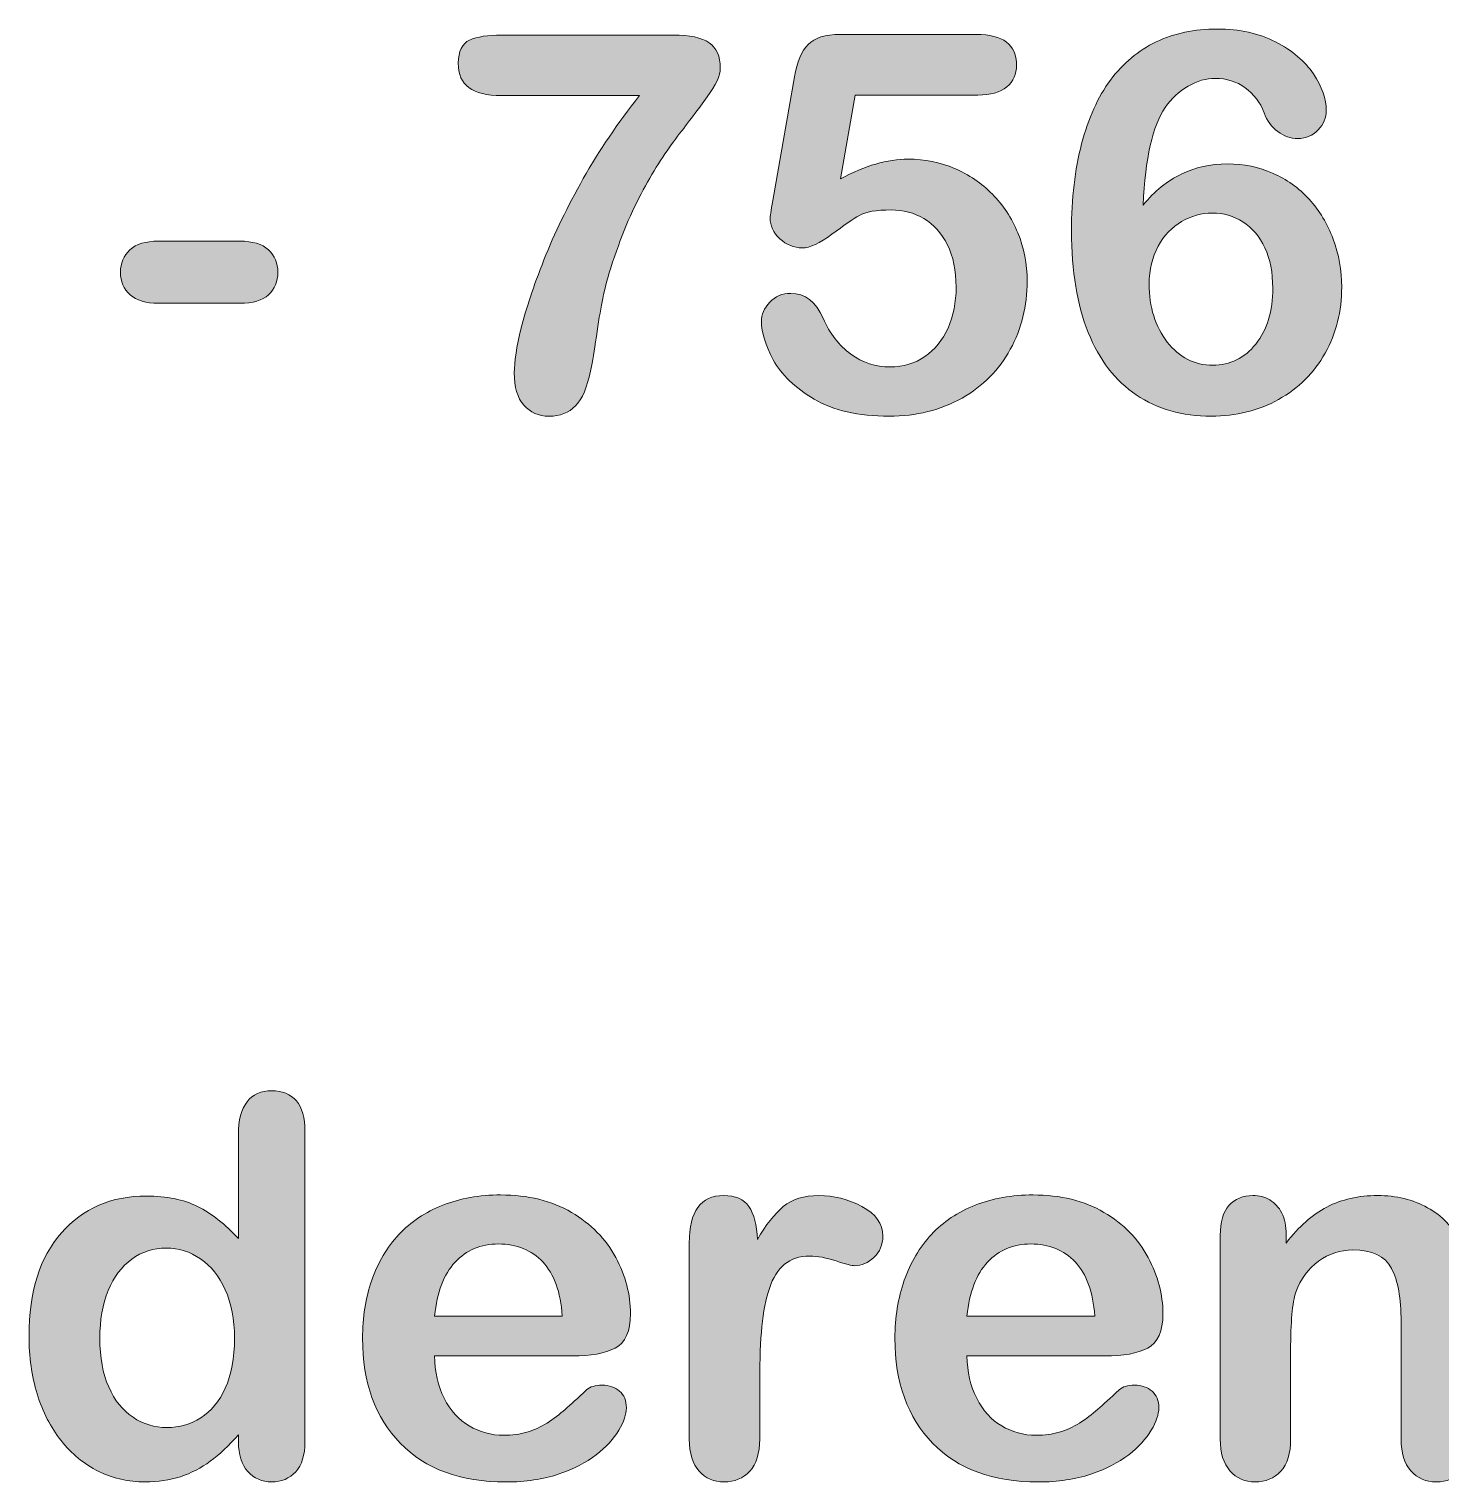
# Model space of a CAD drawing. Header units: millimetres. Extents: x 190 to 440, y -221 to -136.
# Drawn here: x 228.57 to 239.88, y -173.69 to -162.05 of the extents above; entities that cross this region are included whole.
import ezdxf

# ---------------------------------------------------------------- set-up
doc = ezdxf.new("R2010")
doc.units = ezdxf.units.MM
doc.header["$MEASUREMENT"] = 0
doc.layers.add('Layer 1', color=7, linetype='Continuous')

# ---------------------------------------------------------------- blocks, each defined once
blk = doc.blocks.new('block 3')
at = {"layer": 'Layer 1', "true_color": 0x231f20}
h = blk.add_hatch(color=250, dxfattribs=at)
h.dxf.hatch_style = 2
edge = h.paths.add_edge_path()
edge.add_spline(control_points=[(232.357, -162.099), (232.357, -162.099), (233.734, -162.099), (233.734, -162.099), (233.866, -162.099), (233.962, -162.119), (234.021, -162.161), (234.08, -162.202), (234.11, -162.27), (234.11, -162.365), (234.11, -162.423), (234.075, -162.5), (234.006, -162.595), (233.936, -162.69), (233.857, -162.795), (233.768, -162.91), (233.679, -163.025), (233.587, -163.168), (233.493, -163.339), (233.399, -163.51), (233.312, -163.719), (233.233, -163.965), (233.2, -164.074), (233.177, -164.164), (233.163, -164.236), (233.149, -164.308), (233.134, -164.401), (233.118, -164.515), (233.101, -164.629), (233.087, -164.717), (233.074, -164.778), (233.045, -164.918), (233.004, -165.016), (232.951, -165.07), (232.898, -165.124), (232.828, -165.152), (232.739, -165.152), (232.655, -165.152), (232.588, -165.122), (232.537, -165.064), (232.486, -165.005), (232.46, -164.919), (232.46, -164.804), (232.46, -164.716), (232.479, -164.596), (232.516, -164.445), (232.553, -164.293), (232.614, -164.112), (232.698, -163.9), (232.782, -163.689), (232.887, -163.472), (233.013, -163.249), (233.139, -163.026), (233.289, -162.805), (233.463, -162.584), (233.463, -162.584), (232.357, -162.584), (232.357, -162.584), (232.241, -162.584), (232.155, -162.563), (232.098, -162.521), (232.04, -162.479), (232.012, -162.414), (232.012, -162.324), (232.012, -162.229), (232.042, -162.168), (232.103, -162.14), (232.163, -162.112), (232.248, -162.099), (232.357, -162.099)], knot_values=[0, 0, 0, 0, 1, 1, 1, 2, 2, 2, 3, 3, 3, 4, 4, 4, 5, 5, 5, 6, 6, 6, 7, 7, 7, 8, 8, 8, 9, 9, 9, 10, 10, 10, 11, 11, 11, 12, 12, 12, 13, 13, 13, 14, 14, 14, 15, 15, 15, 16, 16, 16, 17, 17, 17, 18, 18, 18, 19, 19, 19, 20, 20, 20, 21, 21, 21, 22, 22, 22, 23, 23, 23, 23], degree=3, periodic=1)
h = blk.add_hatch(color=250, dxfattribs=at)
h.dxf.hatch_style = 2
edge = h.paths.add_edge_path()
edge.add_spline(control_points=[(236.173, -162.58), (236.173, -162.58), (235.191, -162.58), (235.191, -162.58), (235.191, -162.58), (235.073, -163.25), (235.073, -163.25), (235.269, -163.145), (235.449, -163.093), (235.615, -163.093), (235.747, -163.093), (235.871, -163.118), (235.986, -163.167), (236.101, -163.217), (236.202, -163.285), (236.289, -163.373), (236.375, -163.46), (236.444, -163.564), (236.493, -163.684), (236.543, -163.804), (236.568, -163.933), (236.568, -164.071), (236.568, -164.27), (236.523, -164.452), (236.433, -164.616), (236.344, -164.78), (236.215, -164.911), (236.046, -165.007), (235.877, -165.103), (235.682, -165.152), (235.462, -165.152), (235.215, -165.152), (235.015, -165.106), (234.861, -165.015), (234.708, -164.924), (234.599, -164.82), (234.535, -164.702), (234.471, -164.584), (234.439, -164.481), (234.439, -164.393), (234.439, -164.339), (234.461, -164.288), (234.506, -164.24), (234.551, -164.192), (234.607, -164.168), (234.674, -164.168), (234.79, -164.168), (234.876, -164.235), (234.933, -164.368), (234.988, -164.491), (235.062, -164.586), (235.156, -164.655), (235.25, -164.723), (235.354, -164.757), (235.47, -164.757), (235.576, -164.757), (235.669, -164.729), (235.749, -164.674), (235.829, -164.619), (235.891, -164.543), (235.934, -164.447), (235.977, -164.35), (235.999, -164.241), (235.999, -164.118), (235.999, -163.986), (235.976, -163.873), (235.929, -163.779), (235.882, -163.685), (235.819, -163.616), (235.741, -163.569), (235.662, -163.523), (235.575, -163.5), (235.478, -163.5), (235.36, -163.5), (235.275, -163.515), (235.224, -163.544), (235.173, -163.572), (235.1, -163.623), (235.004, -163.695), (234.908, -163.768), (234.829, -163.804), (234.767, -163.804), (234.7, -163.804), (234.64, -163.779), (234.587, -163.731), (234.535, -163.682), (234.509, -163.626), (234.509, -163.564), (234.509, -163.557), (234.516, -163.51), (234.532, -163.424), (234.532, -163.424), (234.705, -162.433), (234.705, -162.433), (234.725, -162.315), (234.76, -162.229), (234.813, -162.175), (234.865, -162.121), (234.951, -162.094), (235.069, -162.094), (235.069, -162.094), (236.16, -162.094), (236.16, -162.094), (236.375, -162.094), (236.483, -162.176), (236.483, -162.34), (236.483, -162.412), (236.457, -162.47), (236.404, -162.514), (236.352, -162.558), (236.275, -162.58), (236.173, -162.58)], knot_values=[0, 0, 0, 0, 1, 1, 1, 2, 2, 2, 3, 3, 3, 4, 4, 4, 5, 5, 5, 6, 6, 6, 7, 7, 7, 8, 8, 8, 9, 9, 9, 10, 10, 10, 11, 11, 11, 12, 12, 12, 13, 13, 13, 14, 14, 14, 15, 15, 15, 16, 16, 16, 17, 17, 17, 18, 18, 18, 19, 19, 19, 20, 20, 20, 21, 21, 21, 22, 22, 22, 23, 23, 23, 24, 24, 24, 25, 25, 25, 26, 26, 26, 27, 27, 27, 28, 28, 28, 29, 29, 29, 30, 30, 30, 31, 31, 31, 32, 32, 32, 33, 33, 33, 34, 34, 34, 35, 35, 35, 36, 36, 36, 37, 37, 37, 37], degree=3, periodic=1)
h = blk.add_hatch(color=250, dxfattribs=at)
h.dxf.hatch_style = 2
edge = h.paths.add_edge_path()
edge.add_spline(control_points=[(237.496, -163.461), (237.589, -163.349), (237.691, -163.267), (237.802, -163.213), (237.912, -163.159), (238.035, -163.132), (238.172, -163.132), (238.303, -163.132), (238.424, -163.157), (238.534, -163.206), (238.645, -163.254), (238.743, -163.324), (238.826, -163.414), (238.909, -163.505), (238.974, -163.611), (239.019, -163.734), (239.065, -163.856), (239.087, -163.984), (239.087, -164.118), (239.087, -164.312), (239.043, -164.489), (238.954, -164.647), (238.865, -164.806), (238.741, -164.929), (238.582, -165.018), (238.423, -165.107), (238.243, -165.152), (238.041, -165.152), (237.81, -165.152), (237.61, -165.095), (237.442, -164.982), (237.274, -164.869), (237.145, -164.702), (237.057, -164.481), (236.968, -164.26), (236.923, -163.989), (236.923, -163.67), (236.923, -163.409), (236.95, -163.176), (237.004, -162.971), (237.058, -162.766), (237.135, -162.595), (237.235, -162.46), (237.336, -162.325), (237.458, -162.223), (237.601, -162.154), (237.744, -162.086), (237.908, -162.051), (238.091, -162.051), (238.267, -162.051), (238.423, -162.086), (238.557, -162.154), (238.692, -162.223), (238.793, -162.309), (238.861, -162.411), (238.929, -162.513), (238.963, -162.611), (238.963, -162.704), (238.963, -162.761), (238.942, -162.812), (238.899, -162.858), (238.857, -162.904), (238.802, -162.928), (238.736, -162.928), (238.678, -162.928), (238.624, -162.909), (238.575, -162.873), (238.525, -162.836), (238.489, -162.786), (238.465, -162.721), (238.434, -162.638), (238.383, -162.572), (238.314, -162.521), (238.245, -162.471), (238.165, -162.446), (238.075, -162.446), (238.001, -162.446), (237.929, -162.467), (237.856, -162.509), (237.784, -162.551), (237.723, -162.608), (237.674, -162.679), (237.573, -162.826), (237.514, -163.086), (237.496, -163.461)], knot_values=[0, 0, 0, 0, 1, 1, 1, 2, 2, 2, 3, 3, 3, 4, 4, 4, 5, 5, 5, 6, 6, 6, 7, 7, 7, 8, 8, 8, 9, 9, 9, 10, 10, 10, 11, 11, 11, 12, 12, 12, 13, 13, 13, 14, 14, 14, 15, 15, 15, 16, 16, 16, 17, 17, 17, 18, 18, 18, 19, 19, 19, 20, 20, 20, 21, 21, 21, 22, 22, 22, 23, 23, 23, 24, 24, 24, 25, 25, 25, 26, 26, 26, 27, 27, 27, 28, 28, 28, 28], degree=3, periodic=1)
edge = h.paths.add_edge_path()
edge.add_spline(control_points=[(238.054, -164.744), (238.193, -164.744), (238.308, -164.688), (238.399, -164.574), (238.49, -164.46), (238.535, -164.311), (238.535, -164.126), (238.535, -164.001), (238.514, -163.893), (238.471, -163.803), (238.429, -163.713), (238.37, -163.644), (238.296, -163.596), (238.221, -163.549), (238.139, -163.525), (238.05, -163.525), (237.964, -163.525), (237.883, -163.548), (237.805, -163.593), (237.727, -163.639), (237.664, -163.704), (237.617, -163.791), (237.569, -163.877), (237.545, -163.978), (237.545, -164.093), (237.545, -164.279), (237.594, -164.434), (237.69, -164.558), (237.787, -164.682), (237.908, -164.744), (238.054, -164.744)], knot_values=[0, 0, 0, 0, 1, 1, 1, 2, 2, 2, 3, 3, 3, 4, 4, 4, 5, 5, 5, 6, 6, 6, 7, 7, 7, 8, 8, 8, 9, 9, 9, 10, 10, 10, 10], degree=3, periodic=1)
h = blk.add_hatch(color=250, dxfattribs=at)
h.dxf.hatch_style = 2
edge = h.paths.add_edge_path()
edge.add_spline(control_points=[(230.263, -164.248), (230.263, -164.248), (229.61, -164.248), (229.61, -164.248), (229.511, -164.248), (229.435, -164.225), (229.384, -164.179), (229.332, -164.133), (229.306, -164.073), (229.306, -164), (229.306, -163.926), (229.331, -163.866), (229.382, -163.819), (229.432, -163.773), (229.508, -163.75), (229.61, -163.75), (229.61, -163.75), (230.263, -163.75), (230.263, -163.75), (230.365, -163.75), (230.441, -163.773), (230.492, -163.819), (230.542, -163.866), (230.567, -163.926), (230.567, -164), (230.567, -164.073), (230.542, -164.133), (230.493, -164.179), (230.443, -164.225), (230.366, -164.248), (230.263, -164.248)], knot_values=[0, 0, 0, 0, 1, 1, 1, 2, 2, 2, 3, 3, 3, 4, 4, 4, 5, 5, 5, 6, 6, 6, 7, 7, 7, 8, 8, 8, 9, 9, 9, 10, 10, 10, 10], degree=3, periodic=1)
at = {"layer": 'Layer 1', "lineweight": 0}
for points, knots in [([(232.357, -162.099), (232.357, -162.099), (233.734, -162.099), (233.734, -162.099), (233.866, -162.099), (233.962, -162.119), (234.021, -162.161), (234.08, -162.202), (234.11, -162.27), (234.11, -162.365), (234.11, -162.423), (234.075, -162.5), (234.006, -162.595), (233.936, -162.69), (233.857, -162.795), (233.768, -162.91), (233.679, -163.025), (233.587, -163.168), (233.493, -163.339), (233.399, -163.51), (233.312, -163.719), (233.233, -163.965), (233.2, -164.074), (233.177, -164.164), (233.163, -164.236), (233.149, -164.308), (233.134, -164.401), (233.118, -164.515), (233.101, -164.629), (233.087, -164.717), (233.074, -164.778), (233.045, -164.918), (233.004, -165.016), (232.951, -165.07), (232.898, -165.124), (232.828, -165.152), (232.739, -165.152), (232.655, -165.152), (232.588, -165.122), (232.537, -165.064), (232.486, -165.005), (232.46, -164.919), (232.46, -164.804), (232.46, -164.716), (232.479, -164.596), (232.516, -164.445), (232.553, -164.293), (232.614, -164.112), (232.698, -163.9), (232.782, -163.689), (232.887, -163.472), (233.013, -163.249), (233.139, -163.026), (233.289, -162.805), (233.463, -162.584), (233.463, -162.584), (232.357, -162.584), (232.357, -162.584), (232.241, -162.584), (232.155, -162.563), (232.098, -162.521), (232.04, -162.479), (232.012, -162.414), (232.012, -162.324), (232.012, -162.229), (232.042, -162.168), (232.103, -162.14), (232.163, -162.112), (232.248, -162.099), (232.357, -162.099)], [0, 0, 0, 0, 1, 1, 1, 2, 2, 2, 3, 3, 3, 4, 4, 4, 5, 5, 5, 6, 6, 6, 7, 7, 7, 8, 8, 8, 9, 9, 9, 10, 10, 10, 11, 11, 11, 12, 12, 12, 13, 13, 13, 14, 14, 14, 15, 15, 15, 16, 16, 16, 17, 17, 17, 18, 18, 18, 19, 19, 19, 20, 20, 20, 21, 21, 21, 22, 22, 22, 23, 23, 23, 23]), ([(236.173, -162.58), (236.173, -162.58), (235.191, -162.58), (235.191, -162.58), (235.191, -162.58), (235.073, -163.25), (235.073, -163.25), (235.269, -163.145), (235.449, -163.093), (235.615, -163.093), (235.747, -163.093), (235.871, -163.118), (235.986, -163.167), (236.101, -163.217), (236.202, -163.285), (236.289, -163.373), (236.375, -163.46), (236.444, -163.564), (236.493, -163.684), (236.543, -163.804), (236.568, -163.933), (236.568, -164.071), (236.568, -164.27), (236.523, -164.452), (236.433, -164.616), (236.344, -164.78), (236.215, -164.911), (236.046, -165.007), (235.877, -165.103), (235.682, -165.152), (235.462, -165.152), (235.215, -165.152), (235.015, -165.106), (234.861, -165.015), (234.708, -164.924), (234.599, -164.82), (234.535, -164.702), (234.471, -164.584), (234.439, -164.481), (234.439, -164.393), (234.439, -164.339), (234.461, -164.288), (234.506, -164.24), (234.551, -164.192), (234.607, -164.168), (234.674, -164.168), (234.79, -164.168), (234.876, -164.235), (234.933, -164.368), (234.988, -164.491), (235.062, -164.586), (235.156, -164.655), (235.25, -164.723), (235.354, -164.757), (235.47, -164.757), (235.576, -164.757), (235.669, -164.729), (235.749, -164.674), (235.829, -164.619), (235.891, -164.543), (235.934, -164.447), (235.977, -164.35), (235.999, -164.241), (235.999, -164.118), (235.999, -163.986), (235.976, -163.873), (235.929, -163.779), (235.882, -163.685), (235.819, -163.616), (235.741, -163.569), (235.662, -163.523), (235.575, -163.5), (235.478, -163.5), (235.36, -163.5), (235.275, -163.515), (235.224, -163.544), (235.173, -163.572), (235.1, -163.623), (235.004, -163.695), (234.908, -163.768), (234.829, -163.804), (234.767, -163.804), (234.7, -163.804), (234.64, -163.779), (234.587, -163.731), (234.535, -163.682), (234.509, -163.626), (234.509, -163.564), (234.509, -163.557), (234.516, -163.51), (234.532, -163.424), (234.532, -163.424), (234.705, -162.433), (234.705, -162.433), (234.725, -162.315), (234.76, -162.229), (234.813, -162.175), (234.865, -162.121), (234.951, -162.094), (235.069, -162.094), (235.069, -162.094), (236.16, -162.094), (236.16, -162.094), (236.375, -162.094), (236.483, -162.176), (236.483, -162.34), (236.483, -162.412), (236.457, -162.47), (236.404, -162.514), (236.352, -162.558), (236.275, -162.58), (236.173, -162.58)], [0, 0, 0, 0, 1, 1, 1, 2, 2, 2, 3, 3, 3, 4, 4, 4, 5, 5, 5, 6, 6, 6, 7, 7, 7, 8, 8, 8, 9, 9, 9, 10, 10, 10, 11, 11, 11, 12, 12, 12, 13, 13, 13, 14, 14, 14, 15, 15, 15, 16, 16, 16, 17, 17, 17, 18, 18, 18, 19, 19, 19, 20, 20, 20, 21, 21, 21, 22, 22, 22, 23, 23, 23, 24, 24, 24, 25, 25, 25, 26, 26, 26, 27, 27, 27, 28, 28, 28, 29, 29, 29, 30, 30, 30, 31, 31, 31, 32, 32, 32, 33, 33, 33, 34, 34, 34, 35, 35, 35, 36, 36, 36, 37, 37, 37, 37]), ([(237.496, -163.461), (237.589, -163.349), (237.691, -163.267), (237.802, -163.213), (237.912, -163.159), (238.035, -163.132), (238.172, -163.132), (238.303, -163.132), (238.424, -163.157), (238.534, -163.206), (238.645, -163.254), (238.743, -163.324), (238.826, -163.414), (238.909, -163.505), (238.974, -163.611), (239.019, -163.734), (239.065, -163.856), (239.087, -163.984), (239.087, -164.118), (239.087, -164.312), (239.043, -164.489), (238.954, -164.647), (238.865, -164.806), (238.741, -164.929), (238.582, -165.018), (238.423, -165.107), (238.243, -165.152), (238.041, -165.152), (237.81, -165.152), (237.61, -165.095), (237.442, -164.982), (237.274, -164.869), (237.145, -164.702), (237.057, -164.481), (236.968, -164.26), (236.923, -163.989), (236.923, -163.67), (236.923, -163.409), (236.95, -163.176), (237.004, -162.971), (237.058, -162.766), (237.135, -162.595), (237.235, -162.46), (237.336, -162.325), (237.458, -162.223), (237.601, -162.154), (237.744, -162.086), (237.908, -162.051), (238.091, -162.051), (238.267, -162.051), (238.423, -162.086), (238.557, -162.154), (238.692, -162.223), (238.793, -162.309), (238.861, -162.411), (238.929, -162.513), (238.963, -162.611), (238.963, -162.704), (238.963, -162.761), (238.942, -162.812), (238.899, -162.858), (238.857, -162.904), (238.802, -162.928), (238.736, -162.928), (238.678, -162.928), (238.624, -162.909), (238.575, -162.873), (238.525, -162.836), (238.489, -162.786), (238.465, -162.721), (238.434, -162.638), (238.383, -162.572), (238.314, -162.521), (238.245, -162.471), (238.165, -162.446), (238.075, -162.446), (238.001, -162.446), (237.929, -162.467), (237.856, -162.509), (237.784, -162.551), (237.723, -162.608), (237.674, -162.679), (237.573, -162.826), (237.514, -163.086), (237.496, -163.461)], [0, 0, 0, 0, 1, 1, 1, 2, 2, 2, 3, 3, 3, 4, 4, 4, 5, 5, 5, 6, 6, 6, 7, 7, 7, 8, 8, 8, 9, 9, 9, 10, 10, 10, 11, 11, 11, 12, 12, 12, 13, 13, 13, 14, 14, 14, 15, 15, 15, 16, 16, 16, 17, 17, 17, 18, 18, 18, 19, 19, 19, 20, 20, 20, 21, 21, 21, 22, 22, 22, 23, 23, 23, 24, 24, 24, 25, 25, 25, 26, 26, 26, 27, 27, 27, 28, 28, 28, 28]), ([(238.054, -164.744), (238.193, -164.744), (238.308, -164.688), (238.399, -164.574), (238.49, -164.46), (238.535, -164.311), (238.535, -164.126), (238.535, -164.001), (238.514, -163.893), (238.471, -163.803), (238.429, -163.713), (238.37, -163.644), (238.296, -163.596), (238.221, -163.549), (238.139, -163.525), (238.05, -163.525), (237.964, -163.525), (237.883, -163.548), (237.805, -163.593), (237.727, -163.639), (237.664, -163.704), (237.617, -163.791), (237.569, -163.877), (237.545, -163.978), (237.545, -164.093), (237.545, -164.279), (237.594, -164.434), (237.69, -164.558), (237.787, -164.682), (237.908, -164.744), (238.054, -164.744)], [0, 0, 0, 0, 1, 1, 1, 2, 2, 2, 3, 3, 3, 4, 4, 4, 5, 5, 5, 6, 6, 6, 7, 7, 7, 8, 8, 8, 9, 9, 9, 10, 10, 10, 10]), ([(230.263, -164.248), (230.263, -164.248), (229.61, -164.248), (229.61, -164.248), (229.511, -164.248), (229.435, -164.225), (229.384, -164.179), (229.332, -164.133), (229.306, -164.073), (229.306, -164), (229.306, -163.926), (229.331, -163.866), (229.382, -163.819), (229.432, -163.773), (229.508, -163.75), (229.61, -163.75), (229.61, -163.75), (230.263, -163.75), (230.263, -163.75), (230.365, -163.75), (230.441, -163.773), (230.492, -163.819), (230.542, -163.866), (230.567, -163.926), (230.567, -164), (230.567, -164.073), (230.542, -164.133), (230.493, -164.179), (230.443, -164.225), (230.366, -164.248), (230.263, -164.248)], [0, 0, 0, 0, 1, 1, 1, 2, 2, 2, 3, 3, 3, 4, 4, 4, 5, 5, 5, 6, 6, 6, 7, 7, 7, 8, 8, 8, 9, 9, 9, 10, 10, 10, 10])]:
    blk.add_open_spline(points, degree=3, knots=knots, dxfattribs=at)
blk = doc.blocks.new('block 4')
at = {"layer": 'Layer 1', "true_color": 0x231f20}
h = blk.add_hatch(color=250, dxfattribs=at)
h.dxf.hatch_style = 2
edge = h.paths.add_edge_path()
edge.add_spline(control_points=[(230.251, -173.367), (230.251, -173.367), (230.251, -173.311), (230.251, -173.311), (230.175, -173.398), (230.1, -173.468), (230.026, -173.523), (229.953, -173.577), (229.873, -173.618), (229.787, -173.647), (229.701, -173.675), (229.606, -173.689), (229.505, -173.689), (229.369, -173.689), (229.244, -173.66), (229.129, -173.603), (229.014, -173.546), (228.915, -173.464), (228.831, -173.358), (228.747, -173.252), (228.683, -173.127), (228.639, -172.984), (228.596, -172.841), (228.574, -172.686), (228.574, -172.519), (228.574, -172.166), (228.66, -171.891), (228.833, -171.694), (229.005, -171.497), (229.232, -171.399), (229.513, -171.399), (229.675, -171.399), (229.813, -171.427), (229.924, -171.482), (230.036, -171.538), (230.145, -171.624), (230.251, -171.74), (230.251, -171.74), (230.251, -170.907), (230.251, -170.907), (230.251, -170.791), (230.274, -170.703), (230.32, -170.644), (230.366, -170.585), (230.432, -170.555), (230.517, -170.555), (230.603, -170.555), (230.669, -170.583), (230.715, -170.637), (230.761, -170.691), (230.784, -170.772), (230.784, -170.878), (230.784, -170.878), (230.784, -173.367), (230.784, -173.367), (230.784, -173.474), (230.759, -173.555), (230.71, -173.608), (230.66, -173.662), (230.596, -173.689), (230.517, -173.689), (230.44, -173.689), (230.376, -173.661), (230.326, -173.605), (230.276, -173.549), (230.251, -173.47), (230.251, -173.367)], knot_values=[0, 0, 0, 0, 1, 1, 1, 2, 2, 2, 3, 3, 3, 4, 4, 4, 5, 5, 5, 6, 6, 6, 7, 7, 7, 8, 8, 8, 9, 9, 9, 10, 10, 10, 11, 11, 11, 12, 12, 12, 13, 13, 13, 14, 14, 14, 15, 15, 15, 16, 16, 16, 17, 17, 17, 18, 18, 18, 19, 19, 19, 20, 20, 20, 21, 21, 21, 22, 22, 22, 22], degree=3, periodic=1)
edge = h.paths.add_edge_path()
edge.add_spline(control_points=[(229.141, -172.538), (229.141, -172.691), (229.164, -172.821), (229.212, -172.928), (229.26, -173.036), (229.325, -173.117), (229.407, -173.171), (229.49, -173.226), (229.58, -173.253), (229.678, -173.253), (229.777, -173.253), (229.868, -173.227), (229.95, -173.175), (230.032, -173.124), (230.097, -173.044), (230.146, -172.938), (230.195, -172.831), (230.22, -172.697), (230.22, -172.538), (230.22, -172.387), (230.195, -172.258), (230.146, -172.15), (230.097, -172.042), (230.031, -171.959), (229.948, -171.902), (229.865, -171.845), (229.773, -171.816), (229.674, -171.816), (229.571, -171.816), (229.478, -171.845), (229.397, -171.904), (229.316, -171.963), (229.253, -172.047), (229.208, -172.156), (229.163, -172.266), (229.141, -172.393), (229.141, -172.538)], knot_values=[0, 0, 0, 0, 1, 1, 1, 2, 2, 2, 3, 3, 3, 4, 4, 4, 5, 5, 5, 6, 6, 6, 7, 7, 7, 8, 8, 8, 9, 9, 9, 10, 10, 10, 11, 11, 11, 12, 12, 12, 12], degree=3, periodic=1)
h = blk.add_hatch(color=250, dxfattribs=at)
h.dxf.hatch_style = 2
edge = h.paths.add_edge_path()
edge.add_spline(control_points=[(232.925, -172.68), (232.925, -172.68), (231.822, -172.68), (231.822, -172.68), (231.823, -172.808), (231.849, -172.921), (231.899, -173.019), (231.949, -173.117), (232.016, -173.191), (232.1, -173.24), (232.183, -173.29), (232.275, -173.315), (232.376, -173.315), (232.443, -173.315), (232.505, -173.307), (232.561, -173.291), (232.616, -173.275), (232.671, -173.25), (232.723, -173.217), (232.775, -173.183), (232.824, -173.147), (232.868, -173.108), (232.912, -173.07), (232.969, -173.017), (233.039, -172.951), (233.068, -172.926), (233.109, -172.914), (233.163, -172.914), (233.221, -172.914), (233.268, -172.93), (233.304, -172.961), (233.34, -172.993), (233.358, -173.038), (233.358, -173.096), (233.358, -173.147), (233.338, -173.206), (233.298, -173.275), (233.258, -173.343), (233.197, -173.408), (233.117, -173.471), (233.036, -173.534), (232.935, -173.586), (232.813, -173.627), (232.691, -173.668), (232.551, -173.689), (232.392, -173.689), (232.03, -173.689), (231.748, -173.586), (231.547, -173.379), (231.346, -173.172), (231.245, -172.892), (231.245, -172.538), (231.245, -172.371), (231.27, -172.216), (231.319, -172.074), (231.369, -171.931), (231.441, -171.809), (231.536, -171.707), (231.632, -171.605), (231.749, -171.526), (231.888, -171.472), (232.027, -171.418), (232.181, -171.39), (232.351, -171.39), (232.571, -171.39), (232.76, -171.437), (232.918, -171.53), (233.076, -171.623), (233.194, -171.743), (233.273, -171.891), (233.351, -172.038), (233.391, -172.188), (233.391, -172.341), (233.391, -172.483), (233.35, -172.575), (233.269, -172.617), (233.187, -172.659), (233.073, -172.68), (232.925, -172.68)], knot_values=[0, 0, 0, 0, 1, 1, 1, 2, 2, 2, 3, 3, 3, 4, 4, 4, 5, 5, 5, 6, 6, 6, 7, 7, 7, 8, 8, 8, 9, 9, 9, 10, 10, 10, 11, 11, 11, 12, 12, 12, 13, 13, 13, 14, 14, 14, 15, 15, 15, 16, 16, 16, 17, 17, 17, 18, 18, 18, 19, 19, 19, 20, 20, 20, 21, 21, 21, 22, 22, 22, 23, 23, 23, 24, 24, 24, 25, 25, 25, 26, 26, 26, 26], degree=3, periodic=1)
edge = h.paths.add_edge_path()
edge.add_spline(control_points=[(231.822, -172.36), (231.822, -172.36), (232.845, -172.36), (232.845, -172.36), (232.831, -172.167), (232.779, -172.023), (232.689, -171.927), (232.599, -171.831), (232.48, -171.783), (232.332, -171.783), (232.192, -171.783), (232.076, -171.832), (231.986, -171.929), (231.896, -172.026), (231.841, -172.17), (231.822, -172.36)], knot_values=[0, 0, 0, 0, 1, 1, 1, 2, 2, 2, 3, 3, 3, 4, 4, 4, 5, 5, 5, 5], degree=3, periodic=1)
h = blk.add_hatch(color=250, dxfattribs=at)
h.dxf.hatch_style = 2
edge = h.paths.add_edge_path()
edge.add_spline(control_points=[(234.426, -172.875), (234.426, -172.875), (234.426, -173.346), (234.426, -173.346), (234.426, -173.46), (234.399, -173.546), (234.346, -173.603), (234.292, -173.66), (234.224, -173.689), (234.141, -173.689), (234.06, -173.689), (233.993, -173.66), (233.94, -173.602), (233.888, -173.544), (233.862, -173.459), (233.862, -173.346), (233.862, -173.346), (233.862, -171.775), (233.862, -171.775), (233.862, -171.521), (233.954, -171.395), (234.137, -171.395), (234.23, -171.395), (234.298, -171.424), (234.339, -171.483), (234.381, -171.543), (234.403, -171.63), (234.408, -171.746), (234.475, -171.63), (234.544, -171.543), (234.615, -171.483), (234.686, -171.424), (234.781, -171.395), (234.9, -171.395), (235.018, -171.395), (235.133, -171.424), (235.245, -171.483), (235.356, -171.543), (235.412, -171.621), (235.412, -171.719), (235.412, -171.788), (235.388, -171.845), (235.341, -171.89), (235.293, -171.934), (235.242, -171.957), (235.187, -171.957), (235.166, -171.957), (235.116, -171.944), (235.037, -171.919), (234.958, -171.893), (234.888, -171.88), (234.827, -171.88), (234.744, -171.88), (234.677, -171.902), (234.625, -171.945), (234.572, -171.989), (234.532, -172.053), (234.503, -172.139), (234.474, -172.224), (234.454, -172.326), (234.443, -172.444), (234.432, -172.561), (234.426, -172.705), (234.426, -172.875)], knot_values=[0, 0, 0, 0, 1, 1, 1, 2, 2, 2, 3, 3, 3, 4, 4, 4, 5, 5, 5, 6, 6, 6, 7, 7, 7, 8, 8, 8, 9, 9, 9, 10, 10, 10, 11, 11, 11, 12, 12, 12, 13, 13, 13, 14, 14, 14, 15, 15, 15, 16, 16, 16, 17, 17, 17, 18, 18, 18, 19, 19, 19, 20, 20, 20, 21, 21, 21, 21], degree=3, periodic=1)
h = blk.add_hatch(color=250, dxfattribs=at)
h.dxf.hatch_style = 2
edge = h.paths.add_edge_path()
edge.add_spline(control_points=[(237.19, -172.68), (237.19, -172.68), (236.086, -172.68), (236.086, -172.68), (236.087, -172.808), (236.113, -172.921), (236.164, -173.019), (236.214, -173.117), (236.281, -173.191), (236.364, -173.24), (236.447, -173.29), (236.539, -173.315), (236.64, -173.315), (236.708, -173.315), (236.769, -173.307), (236.825, -173.291), (236.881, -173.275), (236.935, -173.25), (236.987, -173.217), (237.04, -173.183), (237.088, -173.147), (237.132, -173.108), (237.176, -173.07), (237.233, -173.017), (237.304, -172.951), (237.332, -172.926), (237.374, -172.914), (237.428, -172.914), (237.485, -172.914), (237.532, -172.93), (237.568, -172.961), (237.604, -172.993), (237.622, -173.038), (237.622, -173.096), (237.622, -173.147), (237.602, -173.206), (237.562, -173.275), (237.522, -173.343), (237.462, -173.408), (237.381, -173.471), (237.3, -173.534), (237.199, -173.586), (237.077, -173.627), (236.955, -173.668), (236.815, -173.689), (236.657, -173.689), (236.294, -173.689), (236.012, -173.586), (235.811, -173.379), (235.61, -173.172), (235.509, -172.892), (235.509, -172.538), (235.509, -172.371), (235.534, -172.216), (235.584, -172.074), (235.633, -171.931), (235.706, -171.809), (235.801, -171.707), (235.896, -171.605), (236.013, -171.526), (236.152, -171.472), (236.291, -171.418), (236.446, -171.39), (236.615, -171.39), (236.836, -171.39), (237.025, -171.437), (237.183, -171.53), (237.34, -171.623), (237.459, -171.743), (237.537, -171.891), (237.616, -172.038), (237.655, -172.188), (237.655, -172.341), (237.655, -172.483), (237.614, -172.575), (237.533, -172.617), (237.452, -172.659), (237.337, -172.68), (237.19, -172.68)], knot_values=[0, 0, 0, 0, 1, 1, 1, 2, 2, 2, 3, 3, 3, 4, 4, 4, 5, 5, 5, 6, 6, 6, 7, 7, 7, 8, 8, 8, 9, 9, 9, 10, 10, 10, 11, 11, 11, 12, 12, 12, 13, 13, 13, 14, 14, 14, 15, 15, 15, 16, 16, 16, 17, 17, 17, 18, 18, 18, 19, 19, 19, 20, 20, 20, 21, 21, 21, 22, 22, 22, 23, 23, 23, 24, 24, 24, 25, 25, 25, 26, 26, 26, 26], degree=3, periodic=1)
edge = h.paths.add_edge_path()
edge.add_spline(control_points=[(236.086, -172.36), (236.086, -172.36), (237.109, -172.36), (237.109, -172.36), (237.095, -172.167), (237.043, -172.023), (236.953, -171.927), (236.863, -171.831), (236.744, -171.783), (236.597, -171.783), (236.456, -171.783), (236.341, -171.832), (236.25, -171.929), (236.16, -172.026), (236.105, -172.17), (236.086, -172.36)], knot_values=[0, 0, 0, 0, 1, 1, 1, 2, 2, 2, 3, 3, 3, 4, 4, 4, 5, 5, 5, 5], degree=3, periodic=1)
h = blk.add_hatch(color=250, dxfattribs=at)
h.dxf.hatch_style = 2
edge = h.paths.add_edge_path()
edge.add_spline(control_points=[(238.643, -171.707), (238.643, -171.707), (238.643, -171.775), (238.643, -171.775), (238.742, -171.644), (238.851, -171.548), (238.969, -171.487), (239.086, -171.425), (239.222, -171.395), (239.375, -171.395), (239.524, -171.395), (239.657, -171.427), (239.774, -171.492), (239.891, -171.556), (239.978, -171.648), (240.036, -171.767), (240.073, -171.836), (240.097, -171.91), (240.109, -171.99), (240.12, -172.07), (240.125, -172.172), (240.125, -172.296), (240.125, -172.296), (240.125, -173.346), (240.125, -173.346), (240.125, -173.459), (240.099, -173.544), (240.048, -173.602), (239.996, -173.66), (239.929, -173.689), (239.846, -173.689), (239.762, -173.689), (239.694, -173.659), (239.641, -173.6), (239.589, -173.541), (239.563, -173.456), (239.563, -173.346), (239.563, -173.346), (239.563, -172.405), (239.563, -172.405), (239.563, -172.219), (239.537, -172.077), (239.485, -171.978), (239.434, -171.88), (239.331, -171.831), (239.176, -171.831), (239.076, -171.831), (238.984, -171.861), (238.901, -171.921), (238.819, -171.981), (238.758, -172.063), (238.719, -172.168), (238.692, -172.252), (238.678, -172.409), (238.678, -172.639), (238.678, -172.639), (238.678, -173.346), (238.678, -173.346), (238.678, -173.46), (238.652, -173.546), (238.599, -173.603), (238.545, -173.66), (238.477, -173.689), (238.393, -173.689), (238.312, -173.689), (238.245, -173.659), (238.192, -173.6), (238.14, -173.541), (238.114, -173.456), (238.114, -173.346), (238.114, -173.346), (238.114, -171.715), (238.114, -171.715), (238.114, -171.607), (238.137, -171.527), (238.184, -171.474), (238.231, -171.421), (238.295, -171.395), (238.376, -171.395), (238.426, -171.395), (238.471, -171.406), (238.511, -171.43), (238.551, -171.453), (238.583, -171.488), (238.607, -171.535), (238.631, -171.582), (238.643, -171.639), (238.643, -171.707)], knot_values=[0, 0, 0, 0, 1, 1, 1, 2, 2, 2, 3, 3, 3, 4, 4, 4, 5, 5, 5, 6, 6, 6, 7, 7, 7, 8, 8, 8, 9, 9, 9, 10, 10, 10, 11, 11, 11, 12, 12, 12, 13, 13, 13, 14, 14, 14, 15, 15, 15, 16, 16, 16, 17, 17, 17, 18, 18, 18, 19, 19, 19, 20, 20, 20, 21, 21, 21, 22, 22, 22, 23, 23, 23, 24, 24, 24, 25, 25, 25, 26, 26, 26, 27, 27, 27, 28, 28, 28, 29, 29, 29, 29], degree=3, periodic=1)
at = {"layer": 'Layer 1', "lineweight": 0}
for points, knots in [([(230.251, -173.367), (230.251, -173.367), (230.251, -173.311), (230.251, -173.311), (230.175, -173.398), (230.1, -173.468), (230.026, -173.523), (229.953, -173.577), (229.873, -173.618), (229.787, -173.647), (229.701, -173.675), (229.606, -173.689), (229.505, -173.689), (229.369, -173.689), (229.244, -173.66), (229.129, -173.603), (229.014, -173.546), (228.915, -173.464), (228.831, -173.358), (228.747, -173.252), (228.683, -173.127), (228.639, -172.984), (228.596, -172.841), (228.574, -172.686), (228.574, -172.519), (228.574, -172.166), (228.66, -171.891), (228.833, -171.694), (229.005, -171.497), (229.232, -171.399), (229.513, -171.399), (229.675, -171.399), (229.813, -171.427), (229.924, -171.482), (230.036, -171.538), (230.145, -171.624), (230.251, -171.74), (230.251, -171.74), (230.251, -170.907), (230.251, -170.907), (230.251, -170.791), (230.274, -170.703), (230.32, -170.644), (230.366, -170.585), (230.432, -170.555), (230.517, -170.555), (230.603, -170.555), (230.669, -170.583), (230.715, -170.637), (230.761, -170.691), (230.784, -170.772), (230.784, -170.878), (230.784, -170.878), (230.784, -173.367), (230.784, -173.367), (230.784, -173.474), (230.759, -173.555), (230.71, -173.608), (230.66, -173.662), (230.596, -173.689), (230.517, -173.689), (230.44, -173.689), (230.376, -173.661), (230.326, -173.605), (230.276, -173.549), (230.251, -173.47), (230.251, -173.367)], [0, 0, 0, 0, 1, 1, 1, 2, 2, 2, 3, 3, 3, 4, 4, 4, 5, 5, 5, 6, 6, 6, 7, 7, 7, 8, 8, 8, 9, 9, 9, 10, 10, 10, 11, 11, 11, 12, 12, 12, 13, 13, 13, 14, 14, 14, 15, 15, 15, 16, 16, 16, 17, 17, 17, 18, 18, 18, 19, 19, 19, 20, 20, 20, 21, 21, 21, 22, 22, 22, 22]), ([(232.925, -172.68), (232.925, -172.68), (231.822, -172.68), (231.822, -172.68), (231.823, -172.808), (231.849, -172.921), (231.899, -173.019), (231.949, -173.117), (232.016, -173.191), (232.1, -173.24), (232.183, -173.29), (232.275, -173.315), (232.376, -173.315), (232.443, -173.315), (232.505, -173.307), (232.561, -173.291), (232.616, -173.275), (232.671, -173.25), (232.723, -173.217), (232.775, -173.183), (232.824, -173.147), (232.868, -173.108), (232.912, -173.07), (232.969, -173.017), (233.039, -172.951), (233.068, -172.926), (233.109, -172.914), (233.163, -172.914), (233.221, -172.914), (233.268, -172.93), (233.304, -172.961), (233.34, -172.993), (233.358, -173.038), (233.358, -173.096), (233.358, -173.147), (233.338, -173.206), (233.298, -173.275), (233.258, -173.343), (233.197, -173.408), (233.117, -173.471), (233.036, -173.534), (232.935, -173.586), (232.813, -173.627), (232.691, -173.668), (232.551, -173.689), (232.392, -173.689), (232.03, -173.689), (231.748, -173.586), (231.547, -173.379), (231.346, -173.172), (231.245, -172.892), (231.245, -172.538), (231.245, -172.371), (231.27, -172.216), (231.319, -172.074), (231.369, -171.931), (231.441, -171.809), (231.536, -171.707), (231.632, -171.605), (231.749, -171.526), (231.888, -171.472), (232.027, -171.418), (232.181, -171.39), (232.351, -171.39), (232.571, -171.39), (232.76, -171.437), (232.918, -171.53), (233.076, -171.623), (233.194, -171.743), (233.273, -171.891), (233.351, -172.038), (233.391, -172.188), (233.391, -172.341), (233.391, -172.483), (233.35, -172.575), (233.269, -172.617), (233.187, -172.659), (233.073, -172.68), (232.925, -172.68)], [0, 0, 0, 0, 1, 1, 1, 2, 2, 2, 3, 3, 3, 4, 4, 4, 5, 5, 5, 6, 6, 6, 7, 7, 7, 8, 8, 8, 9, 9, 9, 10, 10, 10, 11, 11, 11, 12, 12, 12, 13, 13, 13, 14, 14, 14, 15, 15, 15, 16, 16, 16, 17, 17, 17, 18, 18, 18, 19, 19, 19, 20, 20, 20, 21, 21, 21, 22, 22, 22, 23, 23, 23, 24, 24, 24, 25, 25, 25, 26, 26, 26, 26]), ([(234.426, -172.875), (234.426, -172.875), (234.426, -173.346), (234.426, -173.346), (234.426, -173.46), (234.399, -173.546), (234.346, -173.603), (234.292, -173.66), (234.224, -173.689), (234.141, -173.689), (234.06, -173.689), (233.993, -173.66), (233.94, -173.602), (233.888, -173.544), (233.862, -173.459), (233.862, -173.346), (233.862, -173.346), (233.862, -171.775), (233.862, -171.775), (233.862, -171.521), (233.954, -171.395), (234.137, -171.395), (234.23, -171.395), (234.298, -171.424), (234.339, -171.483), (234.381, -171.543), (234.403, -171.63), (234.408, -171.746), (234.475, -171.63), (234.544, -171.543), (234.615, -171.483), (234.686, -171.424), (234.781, -171.395), (234.9, -171.395), (235.018, -171.395), (235.133, -171.424), (235.245, -171.483), (235.356, -171.543), (235.412, -171.621), (235.412, -171.719), (235.412, -171.788), (235.388, -171.845), (235.341, -171.89), (235.293, -171.934), (235.242, -171.957), (235.187, -171.957), (235.166, -171.957), (235.116, -171.944), (235.037, -171.919), (234.958, -171.893), (234.888, -171.88), (234.827, -171.88), (234.744, -171.88), (234.677, -171.902), (234.625, -171.945), (234.572, -171.989), (234.532, -172.053), (234.503, -172.139), (234.474, -172.224), (234.454, -172.326), (234.443, -172.444), (234.432, -172.561), (234.426, -172.705), (234.426, -172.875)], [0, 0, 0, 0, 1, 1, 1, 2, 2, 2, 3, 3, 3, 4, 4, 4, 5, 5, 5, 6, 6, 6, 7, 7, 7, 8, 8, 8, 9, 9, 9, 10, 10, 10, 11, 11, 11, 12, 12, 12, 13, 13, 13, 14, 14, 14, 15, 15, 15, 16, 16, 16, 17, 17, 17, 18, 18, 18, 19, 19, 19, 20, 20, 20, 21, 21, 21, 21]), ([(237.19, -172.68), (237.19, -172.68), (236.086, -172.68), (236.086, -172.68), (236.087, -172.808), (236.113, -172.921), (236.164, -173.019), (236.214, -173.117), (236.281, -173.191), (236.364, -173.24), (236.447, -173.29), (236.539, -173.315), (236.64, -173.315), (236.708, -173.315), (236.769, -173.307), (236.825, -173.291), (236.881, -173.275), (236.935, -173.25), (236.987, -173.217), (237.04, -173.183), (237.088, -173.147), (237.132, -173.108), (237.176, -173.07), (237.233, -173.017), (237.304, -172.951), (237.332, -172.926), (237.374, -172.914), (237.428, -172.914), (237.485, -172.914), (237.532, -172.93), (237.568, -172.961), (237.604, -172.993), (237.622, -173.038), (237.622, -173.096), (237.622, -173.147), (237.602, -173.206), (237.562, -173.275), (237.522, -173.343), (237.462, -173.408), (237.381, -173.471), (237.3, -173.534), (237.199, -173.586), (237.077, -173.627), (236.955, -173.668), (236.815, -173.689), (236.657, -173.689), (236.294, -173.689), (236.012, -173.586), (235.811, -173.379), (235.61, -173.172), (235.509, -172.892), (235.509, -172.538), (235.509, -172.371), (235.534, -172.216), (235.584, -172.074), (235.633, -171.931), (235.706, -171.809), (235.801, -171.707), (235.896, -171.605), (236.013, -171.526), (236.152, -171.472), (236.291, -171.418), (236.446, -171.39), (236.615, -171.39), (236.836, -171.39), (237.025, -171.437), (237.183, -171.53), (237.34, -171.623), (237.459, -171.743), (237.537, -171.891), (237.616, -172.038), (237.655, -172.188), (237.655, -172.341), (237.655, -172.483), (237.614, -172.575), (237.533, -172.617), (237.452, -172.659), (237.337, -172.68), (237.19, -172.68)], [0, 0, 0, 0, 1, 1, 1, 2, 2, 2, 3, 3, 3, 4, 4, 4, 5, 5, 5, 6, 6, 6, 7, 7, 7, 8, 8, 8, 9, 9, 9, 10, 10, 10, 11, 11, 11, 12, 12, 12, 13, 13, 13, 14, 14, 14, 15, 15, 15, 16, 16, 16, 17, 17, 17, 18, 18, 18, 19, 19, 19, 20, 20, 20, 21, 21, 21, 22, 22, 22, 23, 23, 23, 24, 24, 24, 25, 25, 25, 26, 26, 26, 26]), ([(238.643, -171.707), (238.643, -171.707), (238.643, -171.775), (238.643, -171.775), (238.742, -171.644), (238.851, -171.548), (238.969, -171.487), (239.086, -171.425), (239.222, -171.395), (239.375, -171.395), (239.524, -171.395), (239.657, -171.427), (239.774, -171.492), (239.891, -171.556), (239.978, -171.648), (240.036, -171.767), (240.073, -171.836), (240.097, -171.91), (240.109, -171.99), (240.12, -172.07), (240.125, -172.172), (240.125, -172.296), (240.125, -172.296), (240.125, -173.346), (240.125, -173.346), (240.125, -173.459), (240.099, -173.544), (240.048, -173.602), (239.996, -173.66), (239.929, -173.689), (239.846, -173.689), (239.762, -173.689), (239.694, -173.659), (239.641, -173.6), (239.589, -173.541), (239.563, -173.456), (239.563, -173.346), (239.563, -173.346), (239.563, -172.405), (239.563, -172.405), (239.563, -172.219), (239.537, -172.077), (239.485, -171.978), (239.434, -171.88), (239.331, -171.831), (239.176, -171.831), (239.076, -171.831), (238.984, -171.861), (238.901, -171.921), (238.819, -171.981), (238.758, -172.063), (238.719, -172.168), (238.692, -172.252), (238.678, -172.409), (238.678, -172.639), (238.678, -172.639), (238.678, -173.346), (238.678, -173.346), (238.678, -173.46), (238.652, -173.546), (238.599, -173.603), (238.545, -173.66), (238.477, -173.689), (238.393, -173.689), (238.312, -173.689), (238.245, -173.659), (238.192, -173.6), (238.14, -173.541), (238.114, -173.456), (238.114, -173.346), (238.114, -173.346), (238.114, -171.715), (238.114, -171.715), (238.114, -171.607), (238.137, -171.527), (238.184, -171.474), (238.231, -171.421), (238.295, -171.395), (238.376, -171.395), (238.426, -171.395), (238.471, -171.406), (238.511, -171.43), (238.551, -171.453), (238.583, -171.488), (238.607, -171.535), (238.631, -171.582), (238.643, -171.639), (238.643, -171.707)], [0, 0, 0, 0, 1, 1, 1, 2, 2, 2, 3, 3, 3, 4, 4, 4, 5, 5, 5, 6, 6, 6, 7, 7, 7, 8, 8, 8, 9, 9, 9, 10, 10, 10, 11, 11, 11, 12, 12, 12, 13, 13, 13, 14, 14, 14, 15, 15, 15, 16, 16, 16, 17, 17, 17, 18, 18, 18, 19, 19, 19, 20, 20, 20, 21, 21, 21, 22, 22, 22, 23, 23, 23, 24, 24, 24, 25, 25, 25, 26, 26, 26, 27, 27, 27, 28, 28, 28, 29, 29, 29, 29]), ([(229.141, -172.538), (229.141, -172.691), (229.164, -172.821), (229.212, -172.928), (229.26, -173.036), (229.325, -173.117), (229.407, -173.171), (229.49, -173.226), (229.58, -173.253), (229.678, -173.253), (229.777, -173.253), (229.868, -173.227), (229.95, -173.175), (230.032, -173.124), (230.097, -173.044), (230.146, -172.938), (230.195, -172.831), (230.22, -172.697), (230.22, -172.538), (230.22, -172.387), (230.195, -172.258), (230.146, -172.15), (230.097, -172.042), (230.031, -171.959), (229.948, -171.902), (229.865, -171.845), (229.773, -171.816), (229.674, -171.816), (229.571, -171.816), (229.478, -171.845), (229.397, -171.904), (229.316, -171.963), (229.253, -172.047), (229.208, -172.156), (229.163, -172.266), (229.141, -172.393), (229.141, -172.538)], [0, 0, 0, 0, 1, 1, 1, 2, 2, 2, 3, 3, 3, 4, 4, 4, 5, 5, 5, 6, 6, 6, 7, 7, 7, 8, 8, 8, 9, 9, 9, 10, 10, 10, 11, 11, 11, 12, 12, 12, 12]), ([(231.822, -172.36), (231.822, -172.36), (232.845, -172.36), (232.845, -172.36), (232.831, -172.167), (232.779, -172.023), (232.689, -171.927), (232.599, -171.831), (232.48, -171.783), (232.332, -171.783), (232.192, -171.783), (232.076, -171.832), (231.986, -171.929), (231.896, -172.026), (231.841, -172.17), (231.822, -172.36)], [0, 0, 0, 0, 1, 1, 1, 2, 2, 2, 3, 3, 3, 4, 4, 4, 5, 5, 5, 5]), ([(236.086, -172.36), (236.086, -172.36), (237.109, -172.36), (237.109, -172.36), (237.095, -172.167), (237.043, -172.023), (236.953, -171.927), (236.863, -171.831), (236.744, -171.783), (236.597, -171.783), (236.456, -171.783), (236.341, -171.832), (236.25, -171.929), (236.16, -172.026), (236.105, -172.17), (236.086, -172.36)], [0, 0, 0, 0, 1, 1, 1, 2, 2, 2, 3, 3, 3, 4, 4, 4, 5, 5, 5, 5])]:
    blk.add_open_spline(points, degree=3, knots=knots, dxfattribs=at)

msp = doc.modelspace()

# ---------------------------------------------------------------- block references
at = {"layer": 'Layer 1'}
for name in ['block 3', 'block 4']:
    msp.add_blockref(name, (0, 0), dxfattribs=at)

doc.saveas('drawing.dxf')
